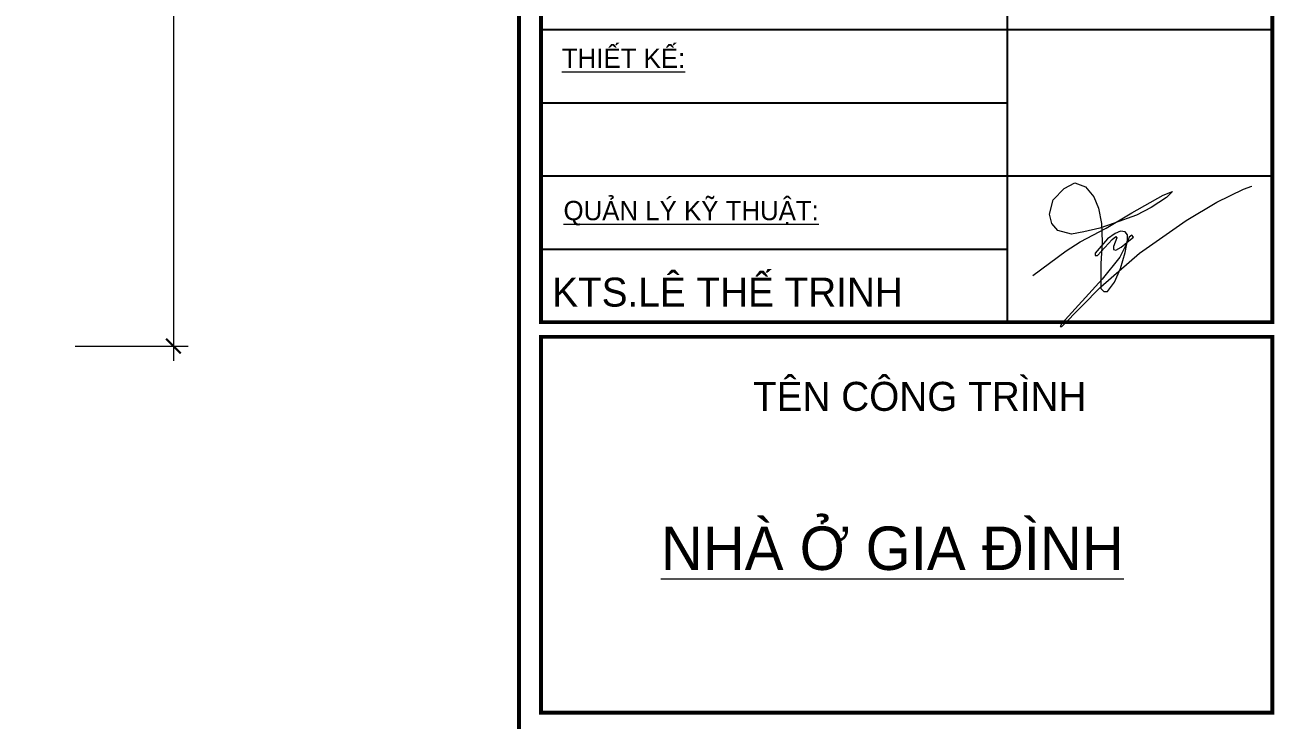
# Model space of a CAD drawing. Header units: inches. Extents: x 274208 to 641690, y -81912 to 129129.
# Drawn here: x 420450 to 426850, y 85804 to 89367 of the extents above; entities that cross this region are included whole.
import ezdxf
from ezdxf.enums import TextEntityAlignment as Align

# ---------------------------------------------------------------- set-up
doc = ezdxf.new("R2010")
doc.units = ezdxf.units.IN
doc.header["$MEASUREMENT"] = 0
doc.header["$PDMODE"] = 3
for name, color, linetype, lineweight in [('05.Text', 253, 'Continuous', 18), ('08.Dim', 156, 'Continuous', 15), ('11.Khung bo', 32, 'Continuous', 50), ('12.Khung', 36, 'Continuous', 25)]:
    doc.layers.add(name, color=color, linetype=linetype, lineweight=lineweight)
doc.styles.add('TT5_Text Dim', font='hoatbif.shx', dxfattribs={"width": 0.6})
doc.styles.add('VnAvantH', font='')
doc.styles.get('VnAvantH').set_extended_font_data('.VnAvantH')
doc.dimstyles.new('TT5_Dim 1-75', dxfattribs={"dimscale": 75, "dimtxt": 2.2, "dimasz": 1, "dimexe": 1, "dimexo": 0.5, "dimgap": 0.5, "dimtad": 1, "dimdec": 0, "dimzin": 0, "dimdsep": 46, "dimtxsty": 'TT5_Text Dim', "dimblk": 'ARCHTICK', "dimcen": 0, "dimdle": 1, "dimclrd": 256, "dimclre": 256, "dimclrt": 1, "dimadec": 0, "dimazin": 0, "dimtfac": 0.015, "dimtdec": 0, "dimtix": 1, "dimtmove": 2, "dimatfit": 3, "dimldrblk": 'DOT', "dimfxl": 1, "dimtolj": 1, "dimtzin": 0, "dimlwd": -1, "dimlwe": -1, "dimarcsym": 1})

# ---------------------------------------------------------------- blocks, each defined once
blk = doc.blocks.new('100')
at = {"layer": '05.Text', "color": 1}
blk.add_lwpolyline([(1899574.6, -937551.4), (1899804.3, -937384.3), (1899898.3, -937321.6), (1900075.9, -937227.6), (1900253.4, -937123.2), (1900467.5, -937003.1), (1900530.1, -936977), (1900488.4, -937018.8), (1900383.9, -937086.6), (1900284.7, -937138.9), (1900132.2, -937194.5), (1900034.1, -937227.6), (1899924.4, -937253.7), (1899840.9, -937269.4), (1899746.9, -937243.3), (1899705.1, -937196.3), (1899689.5, -937133.6), (1899715.6, -937034.4), (1899788.7, -936956.1), (1899861.8, -936919.6), (1899934.9, -936945.7), (1899992.3, -937013.5), (1900023.6, -937091.9), (1900044.5, -937196.3), (1900049.8, -937321.6), (1900039.3, -937473), (1900039.3, -937577.5), (1900039.3, -937640.1), (1900060.2, -937661), (1900086.3, -937661), (1900133.3, -937598.4), (1900175.1, -937504.4), (1900206.4, -937394.7), (1900222.1, -937311.2), (1900222.1, -937274.6), (1900206.4, -937253.7), (1900175.1, -937248.5), (1900138.5, -937264.2), (1900086.3, -937300.7), (1900002.8, -937399.9), (1900002.8, -937415.6), (1900018.4, -937415.6), (1900117.6, -937305.9), (1900143.7, -937285.1), (1900150.4, -937293.3), (1900128.1, -937352.9), (1900128.1, -937373.8), (1900143.7, -937379.1), (1900180.3, -937358.2), (1900243, -937305.9), (1900263.8, -937290.3), (1900253.2, -937276.1), (1900234, -937290.5), (1900219.4, -937325.6), (1900169.8, -937426), (1900049.8, -937577.5), (1899773, -937880.3), (1899762.6, -937901.2), (1899773, -937901.2), (1900039.3, -937629.7), (1900305.6, -937399.9), (1900624.1, -937175.4), (1900833, -937050.1), (1901015.7, -936961.3), (1901073.2, -936940.4), (1901073.2, -936940.4)], dxfattribs=at)
at = {"layer": '11.Khung bo', "const_width": 26.7}
for points in [[(1860913, -945239.8), (1860913, -916940.1), (1896062.6, -916940.1), (1896062.6, -945239.8)], [(1896212.6, -937871), (1901212.6, -937871), (1901212.6, -930871.1), (1896212.6, -930871.1)], [(1896212.6, -940539.9), (1901212.6, -940539.9), (1901212.6, -937971), (1896212.6, -937971)]]:
    blk.add_lwpolyline(points, close=True, dxfattribs=at)
at = {"layer": '12.Khung'}
for p, q in [((1899398.9, -930871.1), (1899398.9, -937871)), ((1896212.6, -935871.1), (1901212.6, -935871.1)), ((1896212.6, -936371.1), (1899398.9, -936371.1)), ((1896212.6, -936871), (1901212.6, -936871)), ((1896212.6, -937371), (1899398.9, -937371))]:
    blk.add_line(p, q, dxfattribs=at)
at = {"layer": '05.Text', "style": 'VnAvantH'}
for s, height, p in [('%%UthiÕt kÕ:', 131.999, (1896355.3, -936132.7)), ('%%Uqu¶n lý kü thuËt:', 131.999, (1896366.5, -937174)), ('tªn C¤NG TR×NH', 197.998, (1897662.2, -938476.8)), ('%%UNHµ ë GIA §×NH', 296.997, (1897032.4, -939564.4))]:
    blk.add_text(s, height=height, dxfattribs=at).set_placement(p)
blk.add_text('KTS.lª thÕ trinh', height=197.998, dxfattribs=at).set_placement((1898687.2, -937764.3), align=Align.RIGHT)
blk = doc.blocks.new('_ARCHTICK')
at = {"color": 0, "linetype": 'ByBlock', "const_width": 0.15}
blk.add_lwpolyline([(-0.5, -0.5), (0.5, 0.5)], dxfattribs=at)
blk = doc.blocks.new('*D1325')
at = {"layer": '08.Dim', "transparency": 16777216}
for p, q in [((421211.7, 96796), (421211.7, 87646)), ((420707.8, 96721), (421286.7, 96721)), ((420707.8, 87721), (421286.7, 87721))]:
    blk.add_line(p, q, dxfattribs=at)
at = {"layer": 'Defpoints', "color": 0, "transparency": 16777216}
for p in [(420670.3, 96721), (420670.3, 87721), (421211.7, 87721)]:
    blk.add_point(p, dxfattribs=at)
at = {"layer": '08.Dim', "transparency": 16777216, "xscale": 75, "yscale": 75, "zscale": 75}
for p, rotation in [((421211.7, 96721), 90), ((421211.7, 87721), 270)]:
    blk.add_blockref('_ARCHTICK', p, dxfattribs=dict(at, rotation=rotation))
at = {"layer": '08.Dim', "color": 1, "transparency": 16777216, "insert": (421091.7, 92221), "char_height": 165, "attachment_point": 5, "rotation": 90, "style": 'TT5_Text Dim'}
blk.add_mtext('\\A1;9000', dxfattribs=at)
blk = doc.blocks.new('_DOT')
at = {"color": 1, "linetype": 'ByBlock'}
blk.add_line((-0.5, 0), (-1, 0), dxfattribs=at)
at = {"color": 1, "linetype": 'ByBlock', "const_width": 0.5}
blk.add_lwpolyline([(-0.25, 0, 1), (0.25, 0, 1)], format="xyb", close=True, dxfattribs=at)

msp = doc.modelspace()

# ---------------------------------------------------------------- block references
at = {"layer": '05.Text', "xscale": 0.75, "yscale": 0.75, "zscale": 0.75}
msp.add_blockref('100', (-999063.1, 791246.7), dxfattribs=at)

# ---------------------------------------------------------------- dimensions: what is measured, and where the dimension line sits
at = {"layer": '08.Dim'}
dim = msp.add_linear_dim(base=(421211.7, 87721), p1=(420670.3, 96721), p2=(420670.3, 87721), angle=90, dimstyle='TT5_Dim 1-75', dxfattribs=at)
dim.commit()
dim.dimension.update_dxf_attribs({"geometry": '*D1325', "text_midpoint": (421091.7, 92221)})

doc.saveas('drawing.dxf')
